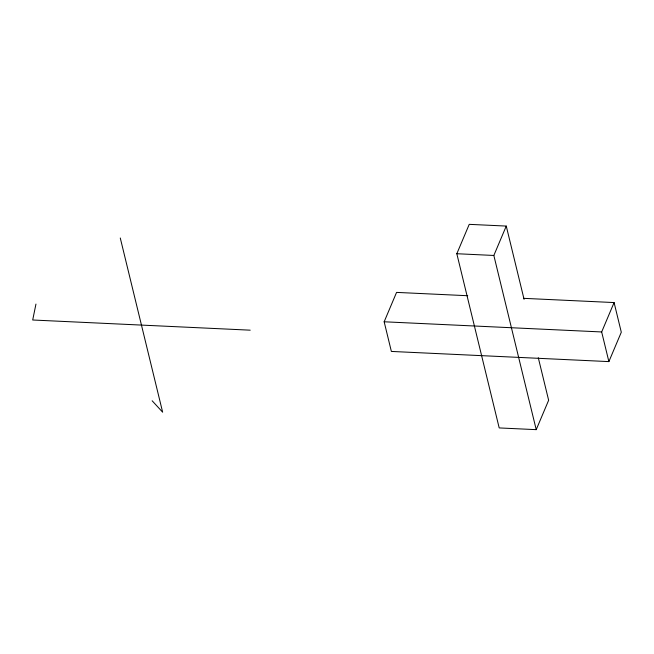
<?xml version="1.0" encoding="UTF-8"?>
<svg xmlns="http://www.w3.org/2000/svg" width="654" height="654" viewBox="0 0 654 654"><rect width="100%" height="100%" fill="white"/><g stroke="black" fill="none" stroke-linecap="round" stroke-linejoin="round"><path stroke-width="0.98" d="M35.954 304.077L32.7 320.002L250.212 330.172M523.625 298.338L614.09 302.565L621.3 332.216L608.882 361.605L391.37 351.435L384.16 321.784L396.569 292.395L467.724 295.722M538.283 357.713L548.641 400.273L536.223 429.653L499.198 427.929L456.819 253.727L469.237 224.347L506.261 226.071L524.075 299.319M536.223 429.653L493.844 255.461L506.261 226.071M608.882 361.605L601.672 331.954L614.09 302.565M456.819 253.727L493.844 255.461M384.16 321.784L601.672 331.954M152.145 400.779L162.642 412.183L120.271 237.991"/></g></svg>
